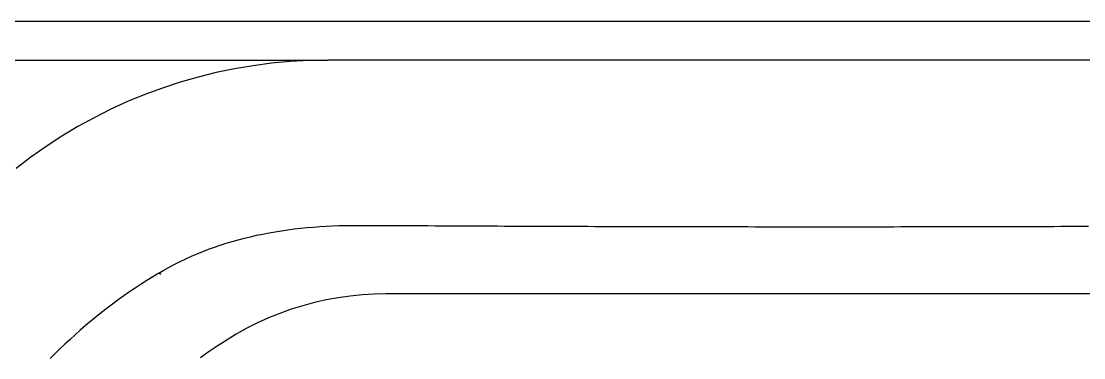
# Model space of a CAD drawing. Extents: x 527 to 614, y 487 to 635.
# Drawn here: x 564.05 to 572.28, y 511.75 to 514.36 of the extents above; entities that cross this region are included whole.
import ezdxf

# ---------------------------------------------------------------- set-up
doc = ezdxf.new("R2010")
doc.units = 0
doc.header["$MEASUREMENT"] = 0
doc.layers.add('1', color=4, linetype='Continuous')

# ---------------------------------------------------------------- blocks, each defined once
blk = doc.blocks.new('VANGUARD')
at = {"layer": '1', "color": 3, "linetype": 'Continuous'}
for p, q in [((27.039, 9.0287), (39.521, 9.0287)), ((38.2258, 7.3661), (38.21, 7.3751))]:
    blk.add_line(p, q, dxfattribs=at)
at = {"layer": '1', "color": 2}
blk.add_line((46.7662, 7.2141), (39.9717, 7.2141), dxfattribs=at)
at = {"layer": '1', "color": 3, "linetype": 'Continuous'}
for points in [[(29.261, 9.3298), (30.1588, 9.3298), (31.0566, 9.3298), (31.9544, 9.3299), (32.8523, 9.3299), (33.7502, 9.3299), (34.6482, 9.3299), (35.5463, 9.3299), (36.4444, 9.3299), (37.3426, 9.3299), (38.241, 9.3299), (39.1395, 9.3299), (40.0381, 9.3298), (40.9368, 9.3298), (41.8357, 9.3298), (42.7348, 9.3298), (43.6341, 9.3298), (44.5336, 9.3298), (45.4332, 9.3298), (47.2332, 9.3298)], [(38.21, 7.3751), (38.2507, 7.399), (38.2921, 7.4221), (38.3341, 7.4444), (38.3766, 7.4658), (38.4196, 7.4863), (38.4632, 7.5061), (38.5072, 7.525), (38.5517, 7.543), (38.5967, 7.5603), (38.642, 7.5767), (38.6878, 7.5923), (38.7339, 7.607), (38.7803, 7.621), (38.8271, 7.6341), (38.8742, 7.6465), (38.9216, 7.6581), (38.9693, 7.6689), (39.0172, 7.6789), (39.0654, 7.6883), (39.1139, 7.6968), (39.1626, 7.7047), (39.2114, 7.7118), (39.2605, 7.7182), (39.3096, 7.724), (39.359, 7.729), (39.4084, 7.7333), (39.458, 7.737), (39.5077, 7.7399), (39.5575, 7.7422), (39.6075, 7.7439), (39.6576, 7.7449), (39.7094, 7.7455), (39.7624, 7.7458), (39.8154, 7.746), (39.8686, 7.746), (39.9218, 7.746), (39.9751, 7.7458), (40.0286, 7.7455), (40.0823, 7.7452), (40.1362, 7.7449), (40.19, 7.7446), (40.2439, 7.7443), (40.2978, 7.744), (40.3517, 7.7437), (40.4056, 7.7434), (40.4594, 7.7432), (40.5133, 7.7429), (40.5672, 7.7426), (40.6211, 7.7424), (40.675, 7.7421), (40.7288, 7.7418), (40.7827, 7.7416), (40.8366, 7.7413), (40.8905, 7.7411), (40.9443, 7.7409), (40.9982, 7.7406), (41.0521, 7.7404), (41.106, 7.7402), (41.1599, 7.74), (41.2137, 7.7398), (41.2676, 7.7396), (41.3215, 7.7394), (41.3754, 7.7392), (41.4293, 7.739), (41.4832, 7.7388), (41.537, 7.7386), (41.5909, 7.7385), (41.6448, 7.7383), (41.6987, 7.7381), (41.7526, 7.738), (41.8064, 7.7378), (41.8603, 7.7377), (41.9142, 7.7375), (41.9681, 7.7374), (42.022, 7.7373), (42.0758, 7.7371), (42.1297, 7.737), (42.1836, 7.7369), (42.2375, 7.7368), (42.2914, 7.7367), (42.3452, 7.7366), (42.3991, 7.7365), (42.453, 7.7364), (42.5069, 7.7363), (42.5608, 7.7362), (42.6146, 7.7361), (42.6685, 7.7361), (42.7224, 7.736), (42.7763, 7.736), (42.8302, 7.7359), (42.884, 7.7358), (42.9379, 7.7358), (42.9918, 7.7358), (43.0457, 7.7357), (43.0996, 7.7357), (43.1535, 7.7357), (43.2073, 7.7357), (43.2612, 7.7357), (43.3151, 7.7356), (43.369, 7.7356), (43.4229, 7.7356), (43.4767, 7.7357), (43.5306, 7.7357), (43.5845, 7.7357), (43.6384, 7.7357), (43.6923, 7.7357), (43.7461, 7.7358), (43.8, 7.7358), (43.8539, 7.7359), (43.9078, 7.7359), (43.9617, 7.736), (44.0155, 7.736), (44.0694, 7.7361), (44.1233, 7.7362), (44.1772, 7.7362), (44.2311, 7.7363), (44.2849, 7.7364), (44.3388, 7.7365), (44.3927, 7.7366), (44.4466, 7.7367), (44.5005, 7.7368), (44.5544, 7.7369), (44.6082, 7.737), (44.6621, 7.7371), (44.716, 7.7373), (44.7699, 7.7374), (44.8238, 7.7375), (44.8776, 7.7377), (44.9315, 7.7378), (44.9854, 7.738), (45.0393, 7.7381), (45.0932, 7.7383), (45.147, 7.7385), (45.2009, 7.7387), (45.2548, 7.7388), (45.3087, 7.739), (45.3626, 7.7392), (45.4164, 7.7394)], [(38.21, 7.3751), (38.164, 7.347), (38.1184, 7.3184), (38.0732, 7.2892), (38.0283, 7.2595), (37.9839, 7.2293), (37.9399, 7.1985), (37.8963, 7.1672), (37.8531, 7.1354), (37.8103, 7.1029), (37.7679, 7.07), (37.7259, 7.0365), (37.6844, 7.0025), (37.6433, 6.968), (37.6027, 6.9329), (37.5625, 6.8973), (37.5227, 6.8613), (37.4835, 6.8247), (37.4447, 6.7876), (37.4063, 6.75), (37.3685, 6.712)]]:
    blk.add_lwpolyline(points, dxfattribs=at)
at = {"layer": '1', "color": 2}
for points in [[(39.521, 9.0287), (39.3753, 9.0259), (39.2299, 9.0175), (39.0852, 9.0038), (38.9412, 8.9848), (38.7981, 8.9605), (38.6562, 8.9309), (38.5156, 8.8961), (38.3764, 8.8563), (38.2389, 8.8113), (38.1032, 8.7613), (37.9696, 8.7063), (37.8381, 8.6463), (37.709, 8.5815), (37.5824, 8.5119), (37.4584, 8.4376), (37.3373, 8.3588), (37.2192, 8.2756), (37.1042, 8.188)], [(47.2169, 9.0287), (46.8316, 9.0287), (46.4465, 9.0287), (46.0615, 9.0287), (45.6766, 9.0287), (45.2919, 9.0287), (44.9072, 9.0287), (44.5226, 9.0287), (44.138, 9.0287), (43.7535, 9.0287), (43.369, 9.0287), (42.9845, 9.0287), (42.5999, 9.0287), (42.2154, 9.0287), (41.8308, 9.0287), (41.4461, 9.0287), (41.0613, 9.0287), (40.6764, 9.0287), (40.2914, 9.0287), (39.521, 9.0287)], [(39.9717, 7.2141), (39.8795, 7.2122), (39.7869, 7.2067), (39.6942, 7.1974), (39.6016, 7.1844), (39.5093, 7.1676), (39.4176, 7.147), (39.3268, 7.1228), (39.2369, 7.0948), (39.1483, 7.0632), (39.0612, 7.0282), (38.9757, 6.9897), (38.8921, 6.9479), (38.8106, 6.903), (38.6544, 6.8042)], [(38.6544, 6.8042), (38.5941, 6.7617), (38.5348, 6.7179)]]:
    blk.add_lwpolyline(points, dxfattribs=at)

msp = doc.modelspace()

# ---------------------------------------------------------------- block references
at = {"layer": '1'}
msp.add_blockref('VANGUARD', (526.9005, 505.0267), dxfattribs=at)

doc.saveas('drawing.dxf')
